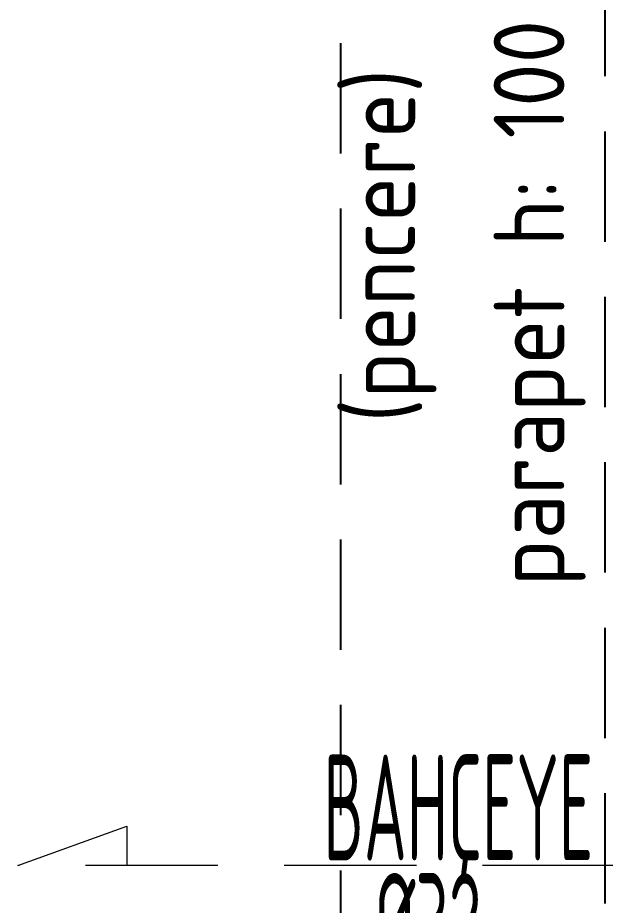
# Model space of a CAD drawing. Header units: centimetres. Extents: x 31 to 22766, y 238 to 3306.
# Drawn here: x 520.5 to 587, y 1491.8 to 1592.4 of the extents above; entities that cross this region are included whole.
import ezdxf
from ezdxf.xclip import XClip

# ---------------------------------------------------------------- set-up
doc = ezdxf.new("R2010")
doc.units = ezdxf.units.CM
doc.header["$XCLIPFRAME"] = 0
for name, pattern in [('ACAD_ISO07W100', [3, 0, -3]), ('DASHED', [0.75, 0.5, -0.25]), ('HIDDEN', [0.375, 0.25, -0.125])]:
    doc.linetypes.add(name, pattern=pattern)
for name, color, linetype, lineweight in [('00_BORDA_SIVA', 5, 'Continuous', 25), ('M-HVAC-VRF DRENAJ HATTI', 6, 'DASHED', 5), ('YAZI1', 8, 'Continuous', 5)]:
    doc.layers.add(name, color=color, linetype=linetype, lineweight=lineweight)
doc.layers.add('izdüşüm', color=8, linetype='ACAD_ISO07W100')
doc.layers.add('M-ST-YAĞMUR SUYU', color=6, linetype='RAINWATER')
doc.styles.get("Standard").update_dxf_attribs({"font": 'GENISO.shx'})
doc.styles.add('style1', font='GENISO.shx', dxfattribs={"height": 80})
doc.linetypes.add('RAINWATER', pattern='A,6,-0.4,[") )",Standard,S=1,R=0,X=-0.1,Y=-0.5],-1.1', length=7.5)

# ---------------------------------------------------------------- blocks, each defined once
blk = doc.blocks.new('DUVAR PLANI')
at = {"layer": '00_BORDA_SIVA', "color": 251, "linetype": 'HIDDEN', "ltscale": 50}
blk.add_line((34865.64, 6012.62), (34865.64, 6162.62), dxfattribs=at)
blk = doc.blocks.new('G$CCD2FF134')
at = {"layer": 'M-HVAC-VRF DRENAJ HATTI', "ltscale": 30}
for p, q in [((-3186.55, -775.7), (-3174.18, -771.23)), ((-3174.18, -771.23), (-3174.18, -775.7)), ((-3096.39, -775.69), (-3186.55, -775.7))]:
    blk.add_line(p, q, dxfattribs=at)
at = {"layer": 'M-ST-YAĞMUR SUYU', "color": 7, "ltscale": 10, "width": 0.5}
for s, p in [('BAHÇEYE', (-3151.93, -775.11)), ('Ø32', (-3146.19, -788.58))]:
    blk.add_text(s, height=12, dxfattribs=at).set_placement(p)

msp = doc.modelspace()

# ---------------------------------------------------------------- linework, layer by layer
at = {"layer": 'izdüşüm', "color": 251, "linetype": 'HIDDEN', "ltscale": 50}
msp.add_lwpolyline([(557.03, 772.03), (3737.03, 772.03), (3737.03, 2302.03), (557.03, 2302.03)], close=True, dxfattribs=at)

# ---------------------------------------------------------------- block references
ref = msp.add_blockref('G$CCD2FF134', (3707.03, 2272.03))
XClip(ref).set_block_clipping_path([(-3470.0000000001, -1889.9999999982), (349.9999999999, 300.0000000019)])
msp.add_blockref('DUVAR PLANI', (-34278.61, -4520.59))

# ---------------------------------------------------------------- texts
at = {"layer": 'YAZI1', "char_height": 8, "attachment_point": 1, "rotation": 90, "style": 'style1'}
for s, insert, width in [('\\pxsm1,qc;parapet h: 100 cm', (574.39, 1002.08), 1131.5727), ('\\pxsm1,qc;(pencere)', (557.5, 1511.95), 109.2793)]:
    msp.add_mtext(s, dxfattribs=dict(at, insert=insert, width=width))

doc.saveas('drawing.dxf')
